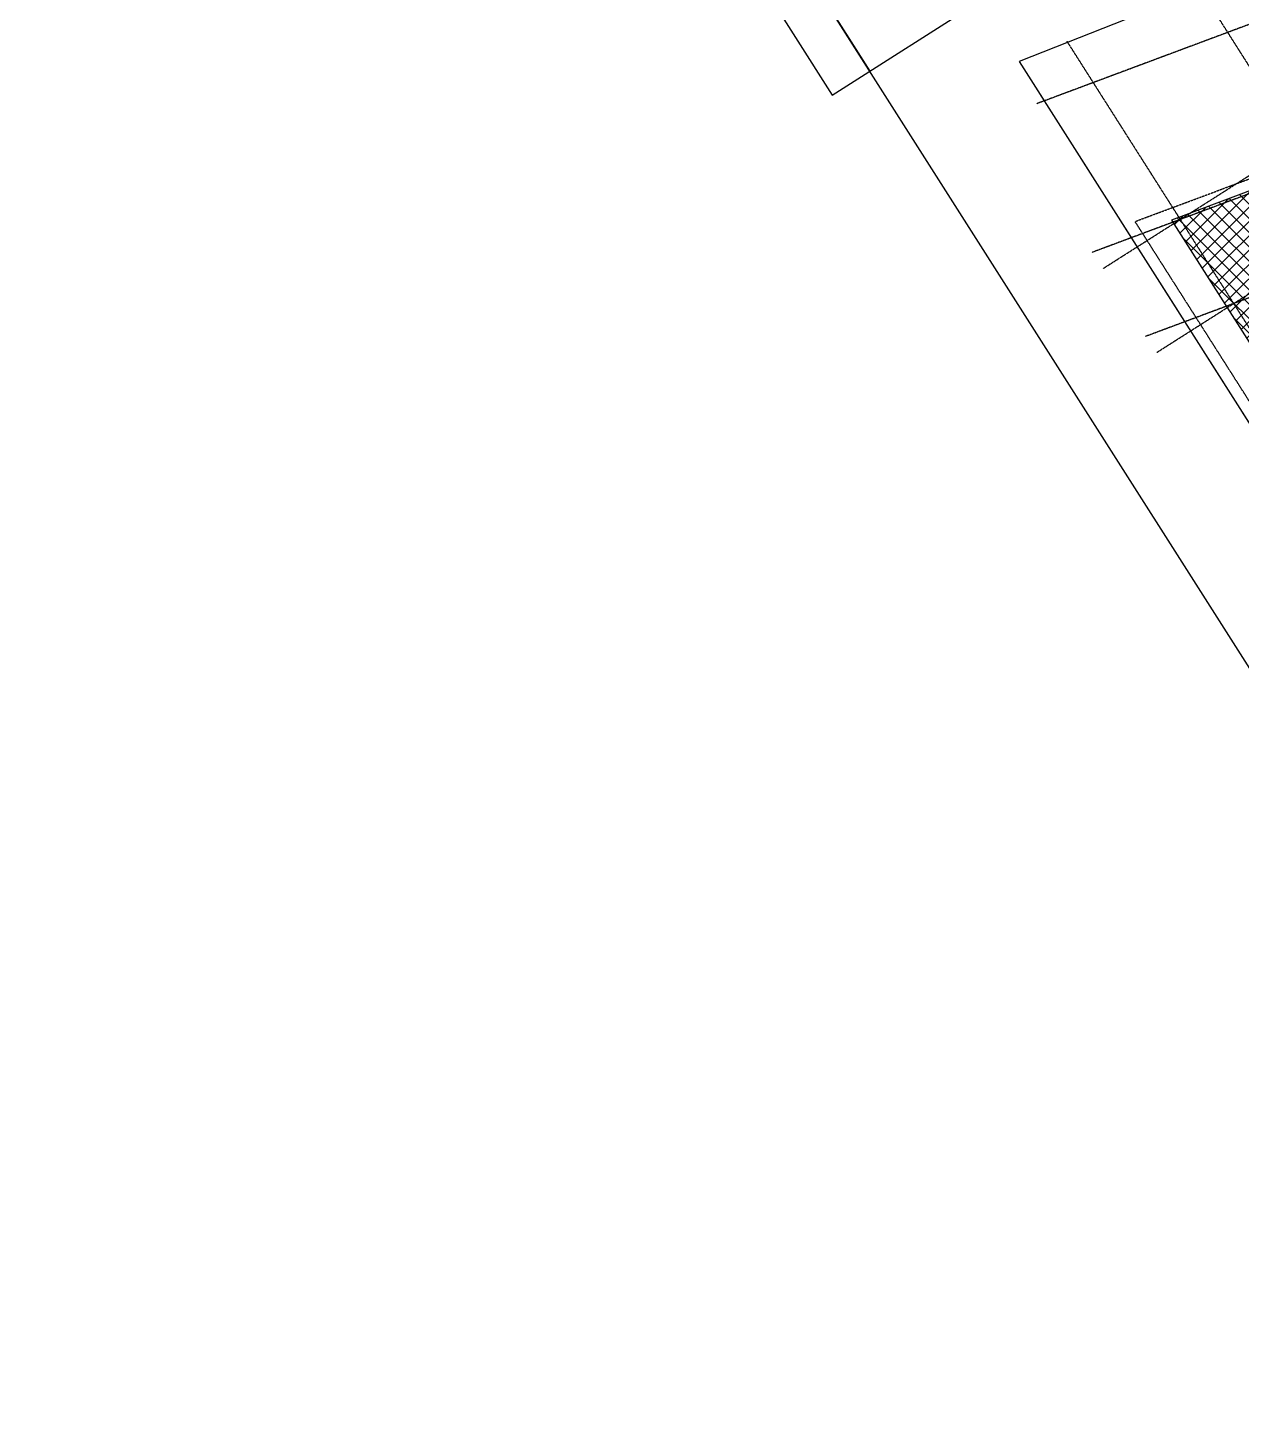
# Model space of a CAD drawing. Extents: x -314896780 to 410892, y -604568922 to 1555970.
# Drawn here: x 80263 to 146812, y 27972 to 104423 of the extents above; entities that cross this region are included whole.
import ezdxf
from ezdxf.xclip import XClip

# ---------------------------------------------------------------- set-up
doc = ezdxf.new("R2010")
doc.units = 0
doc.header["$LTSCALE"] = 10
doc.header["$MEASUREMENT"] = 0
doc.header["$XCLIPFRAME"] = 2
for name, pattern in [('DOTE', [2.42, 2, -0.2, 0.02, -0.2]), ('X-104 B0平面$0$DASH', [0.35, 0.25, -0.1]), ('X-104 B0平面$0$DOTE', [2.42, 2, -0.2, 0.02, -0.2])]:
    doc.linetypes.add(name, pattern=pattern)
doc.layers.add('104-13 B0核心筒$0$04-不打印_辅助线', color=165, linetype='Continuous', plot=False)
for name, color, linetype in [('A_AXIS-轴线', 36, 'DOTE'), ('X-104 B0平面$0$05-填充_天正', 26, 'Continuous'), ('X-104 B0平面$0$A-TECH_结构', 21, 'Continuous'), ('X-104 B0平面$0$A_AXIS-轴线', 36, 'X-104 B0平面$0$DOTE'), ('X-104 B0平面$0$A_STR-砼墙', 51, 'Continuous'), ('看线', 241, 'Continuous')]:
    doc.layers.add(name, color=color, linetype=linetype)

# ---------------------------------------------------------------- blocks, each defined once
blk = doc.blocks.new('104 轴线')
for p, q in [((-242004, 69611), (-199140, 96875)), ((-239072, 65001), (-196208, 92265)), ((-237509, 86207), (-166711, -25099)), ((-244006, 82074), (-173208, -29231))]:
    blk.add_line(p, q)
for points in [[(-216209, 89629), (-245659, 78642)], [(-213168, 81478), (-242618, 70491)], [(-210236, 76869), (-239686, 65882)]]:
    blk.add_lwpolyline(points)
at = {"layer": 'Defpoints'}
blk.add_lwpolyline([(13135, -2670), (19996, 9914), (18926, 200140), (-165691, 199501, 0.064843), (-234306, 190322, 0.064894), (-298282, 163874), (-300993, 152958), (-177498, -41043), (-162540, -55229), (-143745, -84755), (-123037, -89354), (13135, -2670)], format="xyb", close=True, dxfattribs=at)
blk = doc.blocks.new('104-13 B0核心筒')
at = {"layer": '104-13 B0核心筒$0$04-不打印_辅助线'}
ref = blk.add_blockref('104 轴线', (287656, 163437), dxfattribs=dict(at, rotation=57.54087654753761))
XClip(ref).set_block_clipping_path([(-308258.2439484803, 159880.9876684749), (-256882.7738956955, 79110.5487782021), (-223300.1845035219, 100471.3503204154), (-274675.6545563068, 181241.7892106881)])
blk = doc.blocks.new('X-104 B0平面')
at = {"layer": 'X-104 B0平面$0$05-填充_天正'}
h = blk.add_hatch(dxfattribs=at)
h.set_pattern_fill('ANSI37', color=256, scale=350)
h.set_pattern_definition([(45, (0, 0), (-392.8862, 392.8862), []), (135, (0, 0), (-392.8862, -392.8862), [])])
h.paths.add_polyline_path([(143001, 93888), (170405, 50828), (170600, 50951), (175677, 44344), (176079, 43770), (185364, 29173), (185713, 28565), (189545, 21166), (189351, 21043), (201185, 2437), (201710, 2771), (215207, 2193), (215458, 1798), (236305, 15058), (236063, 15852), (231193, 31870), (230632, 31700), (230619, 31696), (222774, 29311), (219248, 40907), (224057, 42367), (223012, 45805), (222341, 45601), (202301, 50059), (168361, 103417), (167596, 103129), (143778, 94180)])
at = {"layer": 'X-104 B0平面$0$A-TECH_结构', "color": 8, "linetype": 'X-104 B0平面$0$DASH', "ltscale": 5}
blk.add_lwpolyline([(225001, 42290), (219302, 40557), (222444, 30224), (233281, 33519), (238640, 15891), (214991, 848), (199690, 1527), (140995, 93805), (168486, 104060), (201523, 52121), (223872, 46003)], close=True, dxfattribs=at)
at = {"layer": 'X-104 B0平面$0$A-TECH_结构'}
for points in [[(143001, 93888), (170405, 50828), (170600, 50951), (175677, 44344), (176079, 43770), (185364, 29173), (185713, 28565), (189545, 21166)], [(236063, 15852), (231193, 31870), (230632, 31700), (230619, 31696), (222774, 29311), (219248, 40907), (224057, 42367), (223012, 45805), (222341, 45601), (202301, 50059), (168361, 103417), (167596, 103129), (167596, 103129), (143778, 94180), (143778, 94180), (143001, 93888)]]:
    blk.add_lwpolyline(points, dxfattribs=at)
at = {"layer": 'X-104 B0平面$0$A_STR-砼墙'}
for points in [[(171359, 117337), (140423, 105175), (140533, 104896), (134643, 102581), (201503, -2535)], [(179597, 31905), (187318, 36816), (192550, 28589), (193690, 29313), (196561, 24799), (196561, 24799), (199781, 19737), (207670, 24755), (204450, 29817), (208711, 32528), (206269, 36367), (229431, 51099), (225480, 57311), (205528, 63618), (171359, 117337), (140423, 105175), (140533, 104896), (134643, 102581), (179544, 31989)]]:
    blk.add_lwpolyline(points, dxfattribs=at)
at = {"rotation": 302.4591234524621}
blk.add_blockref('104-13 B0核心筒', (88969, 176623), dxfattribs=at)
at = {"layer": 'X-104 B0平面$0$A_AXIS-轴线'}
blk.add_blockref('104 轴线', (381256, 21623), dxfattribs=at)

msp = doc.modelspace()

# ---------------------------------------------------------------- block references
at = {"layer": 'A_AXIS-轴线'}
msp.add_blockref('104 轴线', (381256, 21623), dxfattribs=at)
at = {"layer": '看线'}
msp.add_blockref('X-104 B0平面', (0, 0), dxfattribs=at)

doc.saveas('drawing.dxf')
